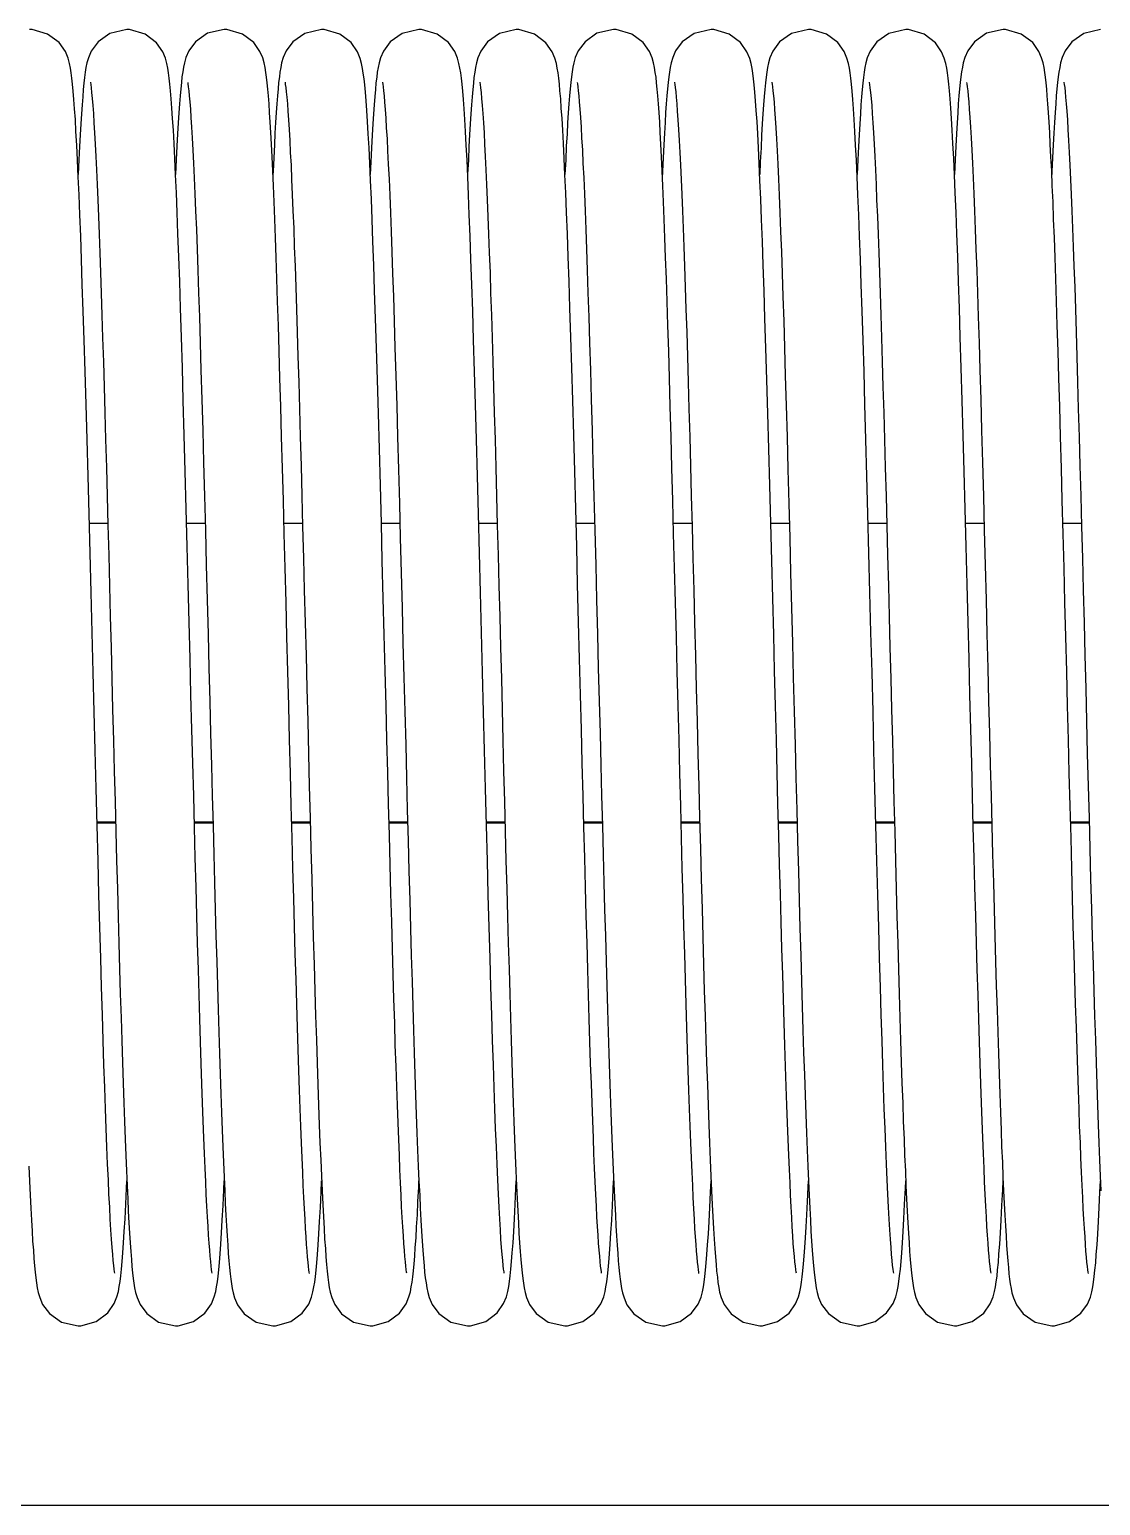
# Model space of a CAD drawing. Header units: millimetres. Extents: x 21899 to 38731, y -5425 to 3612.
# Drawn here: x 31460.3 to 31548.3, y 3114 to 3235.3 of the extents above; entities that cross this region are included whole.
import ezdxf

# ---------------------------------------------------------------- set-up
doc = ezdxf.new("R2010")
doc.units = ezdxf.units.MM

msp = doc.modelspace()

# ---------------------------------------------------------------- linework, layer by layer
at = {"color": 7, "linetype": 'Continuous'}
for p, q in [((31465.25, 3194.69), (31466.78, 3194.69)), ((31473.25, 3194.69), (31474.78, 3194.69)), ((31481.25, 3194.69), (31482.78, 3194.69)), ((31489.25, 3194.69), (31490.78, 3194.69)), ((31497.25, 3194.69), (31498.78, 3194.69)), ((31505.25, 3194.69), (31506.78, 3194.69)), ((31513.25, 3194.69), (31514.78, 3194.69)), ((31521.25, 3194.69), (31522.78, 3194.69)), ((31529.25, 3194.69), (31530.78, 3194.69)), ((31537.25, 3194.69), (31538.78, 3194.69)), ((31545.25, 3194.69), (31546.78, 3194.69)), ((31465.88, 3170.08), (31467.41, 3170.08)), ((31473.88, 3170.08), (31475.41, 3170.08)), ((31481.88, 3170.08), (31483.41, 3170.08)), ((31489.88, 3170.08), (31491.41, 3170.08)), ((31497.88, 3170.08), (31499.41, 3170.08)), ((31505.88, 3170.08), (31507.41, 3170.08)), ((31513.88, 3170.08), (31515.41, 3170.08)), ((31521.88, 3170.08), (31523.41, 3170.08)), ((31529.88, 3170.08), (31531.41, 3170.08)), ((31537.88, 3170.08), (31539.41, 3170.08)), ((31545.88, 3170.08), (31547.41, 3170.08)), ((32505.01, 3114), (31204.74, 3114))]:
    msp.add_line(p, q, dxfattribs=at)
at = {"color": 9, "linetype": 'Continuous'}
for p, q in [((31465.88, 3170.15), (31467.41, 3170.15)), ((31473.88, 3170.15), (31475.41, 3170.15)), ((31481.88, 3170.15), (31483.41, 3170.15)), ((31489.88, 3170.15), (31491.41, 3170.15)), ((31497.88, 3170.15), (31499.41, 3170.15)), ((31505.88, 3170.15), (31507.41, 3170.15)), ((31513.88, 3170.15), (31515.41, 3170.15)), ((31521.88, 3170.15), (31523.41, 3170.15)), ((31529.88, 3170.15), (31531.41, 3170.15)), ((31537.88, 3170.15), (31539.41, 3170.15)), ((31545.88, 3170.15), (31547.41, 3170.15))]:
    msp.add_line(p, q, dxfattribs=at)
at = {"color": 7, "linetype": 'Continuous'}
for points in [[(31463.99, 3229.51), (31463.94, 3230.18), (31463.88, 3230.75), (31463.83, 3231.25), (31463.77, 3231.68), (31463.71, 3232.08), (31463.63, 3232.46), (31463.51, 3232.9), (31463.29, 3233.44), (31462.77, 3234.17), (31461.83, 3234.88), (31460.56, 3235.24), (31460.34, 3235.25)], [(31468.34, 3235.25), (31466.95, 3234.92), (31465.97, 3234.23), (31465.42, 3233.48), (31465.18, 3232.92), (31465.06, 3232.5), (31464.98, 3232.12), (31464.92, 3231.74), (31464.86, 3231.32), (31464.81, 3230.85), (31464.76, 3230.32), (31464.71, 3229.73), (31464.66, 3229.07)], [(31471.99, 3229.55), (31471.93, 3230.21), (31471.88, 3230.77), (31471.83, 3231.26), (31471.77, 3231.69), (31471.71, 3232.08), (31471.63, 3232.47), (31471.51, 3232.9), (31471.29, 3233.43), (31470.78, 3234.16), (31469.84, 3234.87), (31468.56, 3235.24), (31468.34, 3235.25)], [(31476.34, 3235.25), (31474.97, 3234.94), (31473.99, 3234.25), (31473.43, 3233.51), (31473.19, 3232.94), (31473.07, 3232.52), (31472.99, 3232.15), (31472.93, 3231.78), (31472.87, 3231.36), (31472.82, 3230.9), (31472.77, 3230.39), (31472.71, 3229.81), (31472.66, 3229.15)], [(31480.02, 3229.15), (31479.97, 3229.79), (31479.92, 3230.36), (31479.87, 3230.87), (31479.82, 3231.33), (31479.76, 3231.73), (31479.7, 3232.12), (31479.62, 3232.5), (31479.5, 3232.92), (31479.28, 3233.45), (31478.77, 3234.18), (31477.83, 3234.88), (31476.55, 3235.24), (31476.34, 3235.25)], [(31484.34, 3235.25), (31482.96, 3234.93), (31481.98, 3234.24), (31481.43, 3233.5), (31481.19, 3232.94), (31481.06, 3232.52), (31480.99, 3232.14), (31480.92, 3231.76), (31480.87, 3231.35), (31480.81, 3230.89), (31480.76, 3230.37), (31480.71, 3229.79), (31480.66, 3229.14)], [(31491.35, 3133.08), (31491.33, 3133.18), (31491.3, 3133.38), (31491.27, 3133.66), (31491.23, 3134.02), (31491.19, 3134.45), (31491.15, 3134.95), (31491.1, 3135.52), (31491.06, 3136.16), (31491.02, 3136.88), (31490.97, 3137.67), (31490.92, 3138.53), (31490.88, 3139.48), (31490.83, 3140.5), (31490.78, 3141.61), (31490.73, 3142.79), (31490.68, 3144.07), (31490.62, 3145.43), (31490.57, 3146.88), (31490.52, 3148.42), (31490.46, 3150.07), (31490.4, 3151.81), (31490.35, 3153.64), (31490.29, 3155.58), (31490.23, 3157.61), (31490.17, 3159.74), (31490.1, 3161.95), (31490.04, 3164.24), (31489.98, 3166.62), (31489.91, 3169.07), (31489.84, 3171.6), (31489.78, 3174.22), (31489.71, 3176.91), (31489.64, 3179.7), (31489.56, 3182.56), (31489.49, 3185.51), (31489.41, 3188.53), (31489.33, 3191.61), (31489.25, 3194.71), (31489.17, 3197.78), (31489.09, 3200.79), (31489.01, 3203.7), (31488.93, 3206.47), (31488.85, 3209.08), (31488.77, 3211.52), (31488.7, 3213.78), (31488.63, 3215.88), (31488.56, 3217.83), (31488.49, 3219.64), (31488.43, 3221.31), (31488.36, 3222.85), (31488.3, 3224.25), (31488.24, 3225.52), (31488.18, 3226.67), (31488.12, 3227.69), (31488.06, 3228.6), (31488, 3229.4), (31487.94, 3230.1), (31487.89, 3230.7), (31487.83, 3231.21), (31487.77, 3231.66), (31487.71, 3232.06), (31487.63, 3232.45), (31487.52, 3232.88), (31487.29, 3233.43), (31486.77, 3234.17), (31485.83, 3234.88), (31484.56, 3235.24), (31484.34, 3235.25)], [(31492.34, 3235.25), (31490.95, 3234.93), (31489.97, 3234.23), (31489.42, 3233.48), (31489.18, 3232.92), (31489.06, 3232.5), (31488.98, 3232.13), (31488.92, 3231.75), (31488.87, 3231.33), (31488.81, 3230.86), (31488.76, 3230.33), (31488.71, 3229.74), (31488.66, 3229.07)], [(31495.99, 3229.51), (31495.94, 3230.18), (31495.88, 3230.75), (31495.83, 3231.25), (31495.77, 3231.68), (31495.71, 3232.08), (31495.63, 3232.46), (31495.51, 3232.9), (31495.29, 3233.44), (31494.77, 3234.17), (31493.83, 3234.88), (31492.56, 3235.24), (31492.34, 3235.25)], [(31500.34, 3235.25), (31498.95, 3234.92), (31497.97, 3234.23), (31497.42, 3233.48), (31497.18, 3232.92), (31497.06, 3232.5), (31496.98, 3232.12), (31496.92, 3231.74), (31496.86, 3231.32), (31496.81, 3230.85), (31496.76, 3230.32), (31496.71, 3229.73), (31496.66, 3229.07)], [(31503.99, 3229.55), (31503.93, 3230.21), (31503.88, 3230.77), (31503.83, 3231.26), (31503.77, 3231.69), (31503.71, 3232.08), (31503.63, 3232.47), (31503.51, 3232.9), (31503.29, 3233.43), (31502.78, 3234.16), (31501.84, 3234.87), (31500.56, 3235.24), (31500.34, 3235.25)], [(31508.34, 3235.25), (31506.97, 3234.94), (31505.99, 3234.25), (31505.43, 3233.51), (31505.19, 3232.94), (31505.07, 3232.52), (31504.99, 3232.15), (31504.93, 3231.78), (31504.87, 3231.36), (31504.82, 3230.9), (31504.77, 3230.39), (31504.71, 3229.81), (31504.66, 3229.15)], [(31512.02, 3229.15), (31511.97, 3229.79), (31511.92, 3230.36), (31511.87, 3230.87), (31511.82, 3231.33), (31511.76, 3231.73), (31511.7, 3232.12), (31511.62, 3232.5), (31511.5, 3232.92), (31511.28, 3233.45), (31510.77, 3234.18), (31509.83, 3234.88), (31508.55, 3235.24), (31508.34, 3235.25)], [(31516.34, 3235.25), (31514.96, 3234.93), (31513.98, 3234.24), (31513.43, 3233.5), (31513.19, 3232.94), (31513.06, 3232.52), (31512.99, 3232.14), (31512.92, 3231.76), (31512.87, 3231.35), (31512.81, 3230.89), (31512.76, 3230.37), (31512.71, 3229.79), (31512.66, 3229.14)], [(31523.35, 3133.08), (31523.33, 3133.18), (31523.3, 3133.38), (31523.27, 3133.66), (31523.23, 3134.02), (31523.19, 3134.45), (31523.15, 3134.95), (31523.1, 3135.52), (31523.06, 3136.16), (31523.02, 3136.88), (31522.97, 3137.67), (31522.92, 3138.53), (31522.88, 3139.48), (31522.83, 3140.5), (31522.78, 3141.61), (31522.73, 3142.79), (31522.68, 3144.07), (31522.62, 3145.43), (31522.57, 3146.88), (31522.52, 3148.42), (31522.46, 3150.07), (31522.4, 3151.81), (31522.35, 3153.64), (31522.29, 3155.58), (31522.23, 3157.61), (31522.17, 3159.74), (31522.1, 3161.95), (31522.04, 3164.24), (31521.98, 3166.62), (31521.91, 3169.07), (31521.84, 3171.6), (31521.78, 3174.22), (31521.71, 3176.91), (31521.64, 3179.7), (31521.56, 3182.56), (31521.49, 3185.51), (31521.41, 3188.53), (31521.33, 3191.61), (31521.25, 3194.71), (31521.17, 3197.78), (31521.09, 3200.79), (31521.01, 3203.7), (31520.93, 3206.47), (31520.85, 3209.08), (31520.77, 3211.52), (31520.7, 3213.78), (31520.63, 3215.88), (31520.56, 3217.83), (31520.49, 3219.64), (31520.43, 3221.31), (31520.36, 3222.85), (31520.3, 3224.25), (31520.24, 3225.52), (31520.18, 3226.67), (31520.12, 3227.69), (31520.06, 3228.6), (31520, 3229.4), (31519.94, 3230.1), (31519.89, 3230.7), (31519.83, 3231.21), (31519.77, 3231.66), (31519.71, 3232.06), (31519.63, 3232.45), (31519.52, 3232.88), (31519.29, 3233.43), (31518.77, 3234.17), (31517.83, 3234.88), (31516.56, 3235.24), (31516.34, 3235.25)], [(31524.34, 3235.25), (31522.95, 3234.93), (31521.97, 3234.23), (31521.42, 3233.48), (31521.18, 3232.92), (31521.06, 3232.5), (31520.98, 3232.13), (31520.92, 3231.75), (31520.87, 3231.33), (31520.81, 3230.86), (31520.76, 3230.33), (31520.71, 3229.74), (31520.66, 3229.07)], [(31527.99, 3229.51), (31527.94, 3230.18), (31527.88, 3230.75), (31527.83, 3231.25), (31527.77, 3231.68), (31527.71, 3232.08), (31527.63, 3232.46), (31527.51, 3232.9), (31527.29, 3233.44), (31526.77, 3234.17), (31525.83, 3234.88), (31524.56, 3235.24), (31524.34, 3235.25)], [(31532.34, 3235.25), (31530.95, 3234.92), (31529.97, 3234.23), (31529.42, 3233.48), (31529.18, 3232.92), (31529.06, 3232.5), (31528.98, 3232.12), (31528.92, 3231.74), (31528.86, 3231.32), (31528.81, 3230.85), (31528.76, 3230.32), (31528.71, 3229.73), (31528.66, 3229.07)], [(31535.99, 3229.55), (31535.93, 3230.21), (31535.88, 3230.77), (31535.83, 3231.26), (31535.77, 3231.69), (31535.71, 3232.08), (31535.63, 3232.47), (31535.51, 3232.9), (31535.29, 3233.43), (31534.78, 3234.16), (31533.84, 3234.87), (31532.56, 3235.24), (31532.34, 3235.25)], [(31540.34, 3235.25), (31538.97, 3234.94), (31537.99, 3234.25), (31537.43, 3233.51), (31537.19, 3232.94), (31537.07, 3232.52), (31536.99, 3232.15), (31536.93, 3231.78), (31536.87, 3231.36), (31536.82, 3230.9), (31536.77, 3230.39), (31536.71, 3229.81), (31536.66, 3229.15)], [(31544.02, 3229.15), (31543.97, 3229.79), (31543.92, 3230.36), (31543.87, 3230.87), (31543.82, 3231.33), (31543.76, 3231.73), (31543.7, 3232.12), (31543.62, 3232.5), (31543.5, 3232.92), (31543.28, 3233.45), (31542.77, 3234.18), (31541.83, 3234.88), (31540.55, 3235.24), (31540.34, 3235.25)], [(31548.34, 3235.25), (31546.96, 3234.93), (31545.98, 3234.24), (31545.43, 3233.5), (31545.19, 3232.94), (31545.06, 3232.52), (31544.99, 3232.14), (31544.92, 3231.76), (31544.87, 3231.35), (31544.81, 3230.89), (31544.76, 3230.37), (31544.71, 3229.79), (31544.66, 3229.14)], [(31465.34, 3230.92), (31465.34, 3230.9), (31465.37, 3230.73), (31465.4, 3230.45), (31465.44, 3230.07), (31465.49, 3229.58), (31465.54, 3229.01), (31465.59, 3228.34), (31465.64, 3227.59), (31465.69, 3226.75), (31465.74, 3225.82), (31465.79, 3224.81), (31465.85, 3223.71), (31465.9, 3222.52), (31465.95, 3221.25), (31466.01, 3219.89), (31466.06, 3218.45), (31466.12, 3216.91), (31466.18, 3215.29), (31466.23, 3213.58), (31466.29, 3211.79), (31466.35, 3209.91), (31466.41, 3207.94), (31466.47, 3205.89), (31466.53, 3203.76), (31466.59, 3201.56), (31466.66, 3199.27), (31466.72, 3196.92), (31466.78, 3194.52), (31466.85, 3192.06), (31466.91, 3189.56), (31466.98, 3187.04), (31467.04, 3184.49), (31467.11, 3181.94), (31467.17, 3179.38), (31467.24, 3176.84), (31467.3, 3174.32), (31467.37, 3171.83), (31467.43, 3169.38), (31467.49, 3166.99), (31467.56, 3164.65), (31467.62, 3162.38), (31467.68, 3160.19), (31467.74, 3158.07), (31467.8, 3156.03), (31467.86, 3154.07), (31467.92, 3152.19), (31467.97, 3150.4), (31468.03, 3148.69), (31468.09, 3147.08), (31468.14, 3145.55), (31468.2, 3144.1), (31468.25, 3142.75), (31468.31, 3141.48), (31468.36, 3140.29), (31468.41, 3139.19), (31468.46, 3138.17), (31468.51, 3137.23), (31468.56, 3136.36), (31468.61, 3135.58), (31468.66, 3134.86)], [(31473.34, 3230.91), (31473.34, 3230.91), (31473.36, 3230.78), (31473.39, 3230.54), (31473.43, 3230.22), (31473.47, 3229.81), (31473.51, 3229.3), (31473.56, 3228.71), (31473.61, 3228.02), (31473.66, 3227.23), (31473.71, 3226.34), (31473.77, 3225.35), (31473.82, 3224.26), (31473.88, 3223.06), (31473.93, 3221.76), (31473.99, 3220.35), (31474.05, 3218.83), (31474.11, 3217.21), (31474.17, 3215.47), (31474.23, 3213.62), (31474.3, 3211.64), (31474.36, 3209.52), (31474.43, 3207.27), (31474.5, 3204.86), (31474.57, 3202.32), (31474.64, 3199.67), (31474.72, 3196.92), (31474.79, 3194.11), (31474.87, 3191.26), (31474.94, 3188.4), (31475.01, 3185.57), (31475.08, 3182.79), (31475.15, 3180.07), (31475.22, 3177.41), (31475.29, 3174.83), (31475.35, 3172.31), (31475.42, 3169.87), (31475.48, 3167.49), (31475.54, 3165.19), (31475.6, 3162.95), (31475.66, 3160.79), (31475.72, 3158.7), (31475.78, 3156.69), (31475.84, 3154.75), (31475.9, 3152.89), (31475.95, 3151.12), (31476.01, 3149.42), (31476.06, 3147.81), (31476.12, 3146.28), (31476.17, 3144.83), (31476.22, 3143.47), (31476.28, 3142.19), (31476.33, 3140.98), (31476.38, 3139.86), (31476.43, 3138.82), (31476.48, 3137.85), (31476.53, 3136.96), (31476.58, 3136.14), (31476.63, 3135.39), (31476.67, 3134.71), (31476.72, 3134.09), (31476.77, 3133.54), (31476.82, 3133.04), (31476.87, 3132.6), (31476.93, 3132.2), (31476.99, 3131.83), (31477.07, 3131.46), (31477.19, 3131.05), (31477.43, 3130.49), (31477.99, 3129.75), (31478.97, 3129.06), (31480.34, 3128.75)], [(31481.34, 3230.92), (31481.34, 3230.9), (31481.36, 3230.74), (31481.4, 3230.48), (31481.44, 3230.13), (31481.48, 3229.69), (31481.53, 3229.15), (31481.57, 3228.53), (31481.62, 3227.82), (31481.67, 3227.03), (31481.72, 3226.14), (31481.77, 3225.16), (31481.83, 3224.1), (31481.88, 3222.94), (31481.93, 3221.69), (31481.99, 3220.35), (31482.05, 3218.93), (31482.1, 3217.41), (31482.16, 3215.8), (31482.22, 3214.09), (31482.28, 3212.29), (31482.34, 3210.39), (31482.4, 3208.39), (31482.46, 3206.29), (31482.52, 3204.09), (31482.59, 3201.8), (31482.65, 3199.41), (31482.72, 3196.95), (31482.78, 3194.42), (31482.85, 3191.83), (31482.92, 3189.19), (31482.99, 3186.52), (31483.06, 3183.82), (31483.13, 3181.12), (31483.2, 3178.42), (31483.26, 3175.74), (31483.33, 3173.09), (31483.4, 3170.48), (31483.47, 3167.93), (31483.53, 3165.44), (31483.6, 3163.02), (31483.66, 3160.69), (31483.73, 3158.45), (31483.79, 3156.29), (31483.85, 3154.22), (31483.92, 3152.24), (31483.98, 3150.36), (31484.04, 3148.57), (31484.1, 3146.88), (31484.15, 3145.28), (31484.21, 3143.78), (31484.27, 3142.38), (31484.32, 3141.07), (31484.38, 3139.85), (31484.43, 3138.73), (31484.49, 3137.7), (31484.54, 3136.75), (31484.59, 3135.89), (31484.65, 3135.11), (31484.7, 3134.42)], [(31489.34, 3230.92), (31489.34, 3230.91), (31489.36, 3230.77), (31489.39, 3230.54), (31489.43, 3230.21), (31489.47, 3229.79), (31489.52, 3229.28), (31489.56, 3228.68), (31489.61, 3227.98), (31489.66, 3227.18), (31489.72, 3226.28), (31489.77, 3225.28), (31489.82, 3224.18), (31489.88, 3222.96), (31489.94, 3221.63), (31490, 3220.2), (31490.06, 3218.66), (31490.12, 3217), (31490.18, 3215.22), (31490.24, 3213.32), (31490.31, 3211.29), (31490.37, 3209.12), (31490.44, 3206.81), (31490.51, 3204.36), (31490.59, 3201.78), (31490.66, 3199.1), (31490.73, 3196.32), (31490.81, 3193.49), (31490.88, 3190.62), (31490.96, 3187.74), (31491.03, 3184.87), (31491.1, 3182.03), (31491.18, 3179.23), (31491.25, 3176.48), (31491.31, 3173.78), (31491.38, 3171.15), (31491.45, 3168.59), (31491.52, 3166.11), (31491.58, 3163.72), (31491.64, 3161.4), (31491.71, 3159.18), (31491.77, 3157.04), (31491.83, 3155), (31491.89, 3153.04), (31491.95, 3151.18), (31492.01, 3149.4), (31492.07, 3147.72), (31492.12, 3146.12), (31492.18, 3144.62), (31492.23, 3143.2), (31492.29, 3141.88), (31492.34, 3140.64), (31492.4, 3139.48), (31492.45, 3138.42), (31492.5, 3137.43), (31492.55, 3136.53), (31492.6, 3135.71), (31492.66, 3134.97)], [(31497.34, 3230.92), (31497.34, 3230.9), (31497.37, 3230.73), (31497.4, 3230.45), (31497.44, 3230.07), (31497.49, 3229.58), (31497.54, 3229.01), (31497.59, 3228.34), (31497.64, 3227.59), (31497.69, 3226.75), (31497.74, 3225.82), (31497.79, 3224.81), (31497.85, 3223.71), (31497.9, 3222.52), (31497.95, 3221.25), (31498.01, 3219.89), (31498.06, 3218.45), (31498.12, 3216.91), (31498.18, 3215.29), (31498.23, 3213.58), (31498.29, 3211.79), (31498.35, 3209.91), (31498.41, 3207.94), (31498.47, 3205.89), (31498.53, 3203.76), (31498.59, 3201.56), (31498.66, 3199.27), (31498.72, 3196.92), (31498.78, 3194.52), (31498.85, 3192.06), (31498.91, 3189.56), (31498.98, 3187.04), (31499.04, 3184.49), (31499.11, 3181.94), (31499.17, 3179.38), (31499.24, 3176.84), (31499.3, 3174.32), (31499.37, 3171.83), (31499.43, 3169.38), (31499.49, 3166.99), (31499.56, 3164.65), (31499.62, 3162.38), (31499.68, 3160.19), (31499.74, 3158.07), (31499.8, 3156.03), (31499.86, 3154.07), (31499.92, 3152.19), (31499.97, 3150.4), (31500.03, 3148.69), (31500.09, 3147.08), (31500.14, 3145.55), (31500.2, 3144.1), (31500.25, 3142.75), (31500.31, 3141.48), (31500.36, 3140.29), (31500.41, 3139.19), (31500.46, 3138.17), (31500.51, 3137.23), (31500.56, 3136.36), (31500.61, 3135.58), (31500.66, 3134.86)], [(31505.34, 3230.91), (31505.34, 3230.91), (31505.36, 3230.78), (31505.39, 3230.54), (31505.43, 3230.22), (31505.47, 3229.81), (31505.51, 3229.3), (31505.56, 3228.71), (31505.61, 3228.02), (31505.66, 3227.23), (31505.71, 3226.34), (31505.77, 3225.35), (31505.82, 3224.26), (31505.88, 3223.06), (31505.93, 3221.76), (31505.99, 3220.35), (31506.05, 3218.83), (31506.11, 3217.21), (31506.17, 3215.47), (31506.23, 3213.62), (31506.3, 3211.64), (31506.36, 3209.52), (31506.43, 3207.27), (31506.5, 3204.86), (31506.57, 3202.32), (31506.64, 3199.67), (31506.72, 3196.92), (31506.79, 3194.11), (31506.87, 3191.26), (31506.94, 3188.4), (31507.01, 3185.57), (31507.08, 3182.79), (31507.15, 3180.07), (31507.22, 3177.41), (31507.29, 3174.83), (31507.35, 3172.31), (31507.42, 3169.87), (31507.48, 3167.49), (31507.54, 3165.19), (31507.6, 3162.95), (31507.66, 3160.79), (31507.72, 3158.7), (31507.78, 3156.69), (31507.84, 3154.75), (31507.9, 3152.89), (31507.95, 3151.12), (31508.01, 3149.42), (31508.06, 3147.81), (31508.12, 3146.28), (31508.17, 3144.83), (31508.22, 3143.47), (31508.28, 3142.19), (31508.33, 3140.98), (31508.38, 3139.86), (31508.43, 3138.82), (31508.48, 3137.85), (31508.53, 3136.96), (31508.58, 3136.14), (31508.63, 3135.39), (31508.67, 3134.71), (31508.72, 3134.09), (31508.77, 3133.54), (31508.82, 3133.04), (31508.87, 3132.6), (31508.93, 3132.2), (31508.99, 3131.83), (31509.07, 3131.46), (31509.19, 3131.05), (31509.43, 3130.49), (31509.99, 3129.75), (31510.97, 3129.06), (31512.34, 3128.75)], [(31513.34, 3230.92), (31513.34, 3230.9), (31513.36, 3230.74), (31513.4, 3230.48), (31513.44, 3230.13), (31513.48, 3229.69), (31513.53, 3229.15), (31513.57, 3228.53), (31513.62, 3227.82), (31513.67, 3227.03), (31513.72, 3226.14), (31513.77, 3225.16), (31513.83, 3224.1), (31513.88, 3222.94), (31513.93, 3221.69), (31513.99, 3220.35), (31514.05, 3218.93), (31514.1, 3217.41), (31514.16, 3215.8), (31514.22, 3214.09), (31514.28, 3212.29), (31514.34, 3210.39), (31514.4, 3208.39), (31514.46, 3206.29), (31514.52, 3204.09), (31514.59, 3201.8), (31514.65, 3199.41), (31514.72, 3196.95), (31514.78, 3194.42), (31514.85, 3191.83), (31514.92, 3189.19), (31514.99, 3186.52), (31515.06, 3183.82), (31515.13, 3181.12), (31515.2, 3178.42), (31515.26, 3175.74), (31515.33, 3173.09), (31515.4, 3170.48), (31515.47, 3167.93), (31515.53, 3165.44), (31515.6, 3163.02), (31515.66, 3160.69), (31515.73, 3158.45), (31515.79, 3156.29), (31515.85, 3154.22), (31515.92, 3152.24), (31515.98, 3150.36), (31516.04, 3148.57), (31516.1, 3146.88), (31516.15, 3145.28), (31516.21, 3143.78), (31516.27, 3142.38), (31516.32, 3141.07), (31516.38, 3139.85), (31516.43, 3138.73), (31516.49, 3137.7), (31516.54, 3136.75), (31516.59, 3135.89), (31516.65, 3135.11), (31516.7, 3134.42)], [(31521.34, 3230.92), (31521.34, 3230.91), (31521.36, 3230.77), (31521.39, 3230.54), (31521.43, 3230.21), (31521.47, 3229.79), (31521.52, 3229.28), (31521.56, 3228.68), (31521.61, 3227.98), (31521.66, 3227.18), (31521.72, 3226.28), (31521.77, 3225.28), (31521.82, 3224.18), (31521.88, 3222.96), (31521.94, 3221.63), (31522, 3220.2), (31522.06, 3218.66), (31522.12, 3217), (31522.18, 3215.22), (31522.24, 3213.32), (31522.31, 3211.29), (31522.37, 3209.12), (31522.44, 3206.81), (31522.51, 3204.36), (31522.59, 3201.78), (31522.66, 3199.1), (31522.73, 3196.32), (31522.81, 3193.49), (31522.88, 3190.62), (31522.96, 3187.74), (31523.03, 3184.87), (31523.1, 3182.03), (31523.18, 3179.23), (31523.25, 3176.48), (31523.31, 3173.78), (31523.38, 3171.15), (31523.45, 3168.59), (31523.52, 3166.11), (31523.58, 3163.72), (31523.64, 3161.4), (31523.71, 3159.18), (31523.77, 3157.04), (31523.83, 3155), (31523.89, 3153.04), (31523.95, 3151.18), (31524.01, 3149.4), (31524.07, 3147.72), (31524.12, 3146.12), (31524.18, 3144.62), (31524.23, 3143.2), (31524.29, 3141.88), (31524.34, 3140.64), (31524.4, 3139.48), (31524.45, 3138.42), (31524.5, 3137.43), (31524.55, 3136.53), (31524.6, 3135.71), (31524.66, 3134.97)], [(31529.34, 3230.92), (31529.34, 3230.9), (31529.37, 3230.73), (31529.4, 3230.45), (31529.44, 3230.07), (31529.49, 3229.58), (31529.54, 3229.01), (31529.59, 3228.34), (31529.64, 3227.59), (31529.69, 3226.75), (31529.74, 3225.82), (31529.79, 3224.81), (31529.85, 3223.71), (31529.9, 3222.52), (31529.95, 3221.25), (31530.01, 3219.89), (31530.06, 3218.45), (31530.12, 3216.91), (31530.18, 3215.29), (31530.23, 3213.58), (31530.29, 3211.79), (31530.35, 3209.91), (31530.41, 3207.94), (31530.47, 3205.89), (31530.53, 3203.76), (31530.59, 3201.56), (31530.66, 3199.27), (31530.72, 3196.92), (31530.78, 3194.52), (31530.85, 3192.06), (31530.91, 3189.56), (31530.98, 3187.04), (31531.04, 3184.49), (31531.11, 3181.94), (31531.17, 3179.38), (31531.24, 3176.84), (31531.3, 3174.32), (31531.37, 3171.83), (31531.43, 3169.38), (31531.49, 3166.99), (31531.56, 3164.65), (31531.62, 3162.38), (31531.68, 3160.19), (31531.74, 3158.07), (31531.8, 3156.03), (31531.86, 3154.07), (31531.92, 3152.19), (31531.97, 3150.4), (31532.03, 3148.69), (31532.09, 3147.08), (31532.14, 3145.55), (31532.2, 3144.1), (31532.25, 3142.75), (31532.31, 3141.48), (31532.36, 3140.29), (31532.41, 3139.19), (31532.46, 3138.17), (31532.51, 3137.23), (31532.56, 3136.36), (31532.61, 3135.58), (31532.66, 3134.86)], [(31537.34, 3230.91), (31537.34, 3230.91), (31537.36, 3230.78), (31537.39, 3230.54), (31537.43, 3230.22), (31537.47, 3229.81), (31537.51, 3229.3), (31537.56, 3228.71), (31537.61, 3228.02), (31537.66, 3227.23), (31537.71, 3226.34), (31537.77, 3225.35), (31537.82, 3224.26), (31537.88, 3223.06), (31537.93, 3221.76), (31537.99, 3220.35), (31538.05, 3218.83), (31538.11, 3217.21), (31538.17, 3215.47), (31538.23, 3213.62), (31538.3, 3211.64), (31538.36, 3209.52), (31538.43, 3207.27), (31538.5, 3204.86), (31538.57, 3202.32), (31538.64, 3199.67), (31538.72, 3196.92), (31538.79, 3194.11), (31538.87, 3191.26), (31538.94, 3188.4), (31539.01, 3185.57), (31539.08, 3182.79), (31539.15, 3180.07), (31539.22, 3177.41), (31539.29, 3174.83), (31539.35, 3172.31), (31539.42, 3169.87), (31539.48, 3167.49), (31539.54, 3165.19), (31539.6, 3162.95), (31539.66, 3160.79), (31539.72, 3158.7), (31539.78, 3156.69), (31539.84, 3154.75), (31539.9, 3152.89), (31539.95, 3151.12), (31540.01, 3149.42), (31540.06, 3147.81), (31540.12, 3146.28), (31540.17, 3144.83), (31540.22, 3143.47), (31540.28, 3142.19), (31540.33, 3140.98), (31540.38, 3139.86), (31540.43, 3138.82), (31540.48, 3137.85), (31540.53, 3136.96), (31540.58, 3136.14), (31540.63, 3135.39), (31540.67, 3134.71), (31540.72, 3134.09), (31540.77, 3133.54), (31540.82, 3133.04), (31540.87, 3132.6), (31540.93, 3132.2), (31540.99, 3131.83), (31541.07, 3131.46), (31541.19, 3131.05), (31541.43, 3130.49), (31541.99, 3129.75), (31542.97, 3129.06), (31544.34, 3128.75)], [(31545.34, 3230.92), (31545.34, 3230.9), (31545.36, 3230.74), (31545.4, 3230.48), (31545.44, 3230.13), (31545.48, 3229.69), (31545.53, 3229.15), (31545.57, 3228.53), (31545.62, 3227.82), (31545.67, 3227.03), (31545.72, 3226.14), (31545.77, 3225.16), (31545.83, 3224.1), (31545.88, 3222.94), (31545.93, 3221.69), (31545.99, 3220.35), (31546.05, 3218.93), (31546.1, 3217.41), (31546.16, 3215.8), (31546.22, 3214.09), (31546.28, 3212.29), (31546.34, 3210.39), (31546.4, 3208.39), (31546.46, 3206.29), (31546.52, 3204.09), (31546.59, 3201.8), (31546.65, 3199.41), (31546.72, 3196.95), (31546.78, 3194.42), (31546.85, 3191.83), (31546.92, 3189.19), (31546.99, 3186.52), (31547.06, 3183.82), (31547.13, 3181.12), (31547.2, 3178.42), (31547.26, 3175.74), (31547.33, 3173.09), (31547.4, 3170.48), (31547.47, 3167.93), (31547.53, 3165.44), (31547.6, 3163.02), (31547.66, 3160.69), (31547.73, 3158.45), (31547.79, 3156.29), (31547.85, 3154.22), (31547.92, 3152.24), (31547.98, 3150.36), (31548.04, 3148.57), (31548.1, 3146.88), (31548.15, 3145.28), (31548.21, 3143.78), (31548.27, 3142.38), (31548.32, 3141.07), (31548.38, 3139.85)], [(31467.35, 3133.08), (31467.33, 3133.2), (31467.3, 3133.41), (31467.26, 3133.72), (31467.22, 3134.12), (31467.18, 3134.61), (31467.13, 3135.2), (31467.08, 3135.88), (31467.03, 3136.65), (31466.98, 3137.52), (31466.93, 3138.5), (31466.87, 3139.58), (31466.82, 3140.76), (31466.76, 3142.05), (31466.7, 3143.45), (31466.64, 3144.96), (31466.58, 3146.58), (31466.52, 3148.33), (31466.46, 3150.2), (31466.39, 3152.19), (31466.33, 3154.32), (31466.26, 3156.58), (31466.19, 3158.97), (31466.12, 3161.5), (31466.04, 3164.16), (31465.97, 3166.95), (31465.89, 3169.87), (31465.81, 3172.9), (31465.73, 3176.02), (31465.65, 3179.2), (31465.57, 3182.44), (31465.48, 3185.71), (31465.4, 3188.99), (31465.32, 3192.24), (31465.23, 3195.45), (31465.15, 3198.57), (31465.07, 3201.58), (31464.99, 3204.45), (31464.91, 3207.17), (31464.83, 3209.72), (31464.76, 3212.1), (31464.68, 3214.31), (31464.61, 3216.36), (31464.55, 3218.27), (31464.48, 3220.04), (31464.41, 3221.67), (31464.35, 3223.16), (31464.29, 3224.53), (31464.22, 3225.76), (31464.16, 3226.87), (31464.11, 3227.86), (31464.05, 3228.74), (31463.99, 3229.51)], [(31464.66, 3229.07), (31464.61, 3228.33), (31464.56, 3227.51), (31464.5, 3226.61), (31464.45, 3225.63), (31464.4, 3224.55), (31464.34, 3223.38), (31464.34, 3223.33)], [(31475.35, 3133.08), (31475.33, 3133.19), (31475.3, 3133.39), (31475.27, 3133.67), (31475.23, 3134.03), (31475.19, 3134.47), (31475.15, 3134.97), (31475.1, 3135.55), (31475.06, 3136.2), (31475.01, 3136.92), (31474.97, 3137.72), (31474.92, 3138.6), (31474.87, 3139.55), (31474.82, 3140.59), (31474.77, 3141.71), (31474.72, 3142.91), (31474.67, 3144.21), (31474.62, 3145.59), (31474.56, 3147.07), (31474.51, 3148.65), (31474.45, 3150.32), (31474.39, 3152.1), (31474.34, 3153.98), (31474.28, 3155.95), (31474.22, 3158.03), (31474.15, 3160.19), (31474.09, 3162.45), (31474.03, 3164.79), (31473.96, 3167.21), (31473.89, 3169.71), (31473.83, 3172.3), (31473.76, 3174.98), (31473.69, 3177.75), (31473.61, 3180.6), (31473.54, 3183.54), (31473.46, 3186.56), (31473.38, 3189.65), (31473.3, 3192.77), (31473.22, 3195.88), (31473.14, 3198.94), (31473.06, 3201.92), (31472.98, 3204.77), (31472.9, 3207.46), (31472.82, 3209.99), (31472.75, 3212.35), (31472.68, 3214.54), (31472.61, 3216.58), (31472.54, 3218.47), (31472.47, 3220.22), (31472.41, 3221.84), (31472.34, 3223.31), (31472.28, 3224.66), (31472.22, 3225.88), (31472.16, 3226.97), (31472.1, 3227.94), (31472.04, 3228.8), (31471.99, 3229.55)], [(31472.66, 3229.15), (31472.61, 3228.41), (31472.56, 3227.59), (31472.51, 3226.68), (31472.45, 3225.66), (31472.4, 3224.54), (31472.34, 3223.33)], [(31483.35, 3133.07), (31483.33, 3133.18), (31483.3, 3133.36), (31483.27, 3133.63), (31483.23, 3133.98), (31483.19, 3134.4), (31483.15, 3134.88), (31483.11, 3135.44), (31483.07, 3136.06), (31483.02, 3136.76), (31482.98, 3137.53), (31482.93, 3138.37), (31482.88, 3139.29), (31482.84, 3140.3), (31482.79, 3141.38), (31482.74, 3142.55), (31482.69, 3143.8), (31482.63, 3145.15), (31482.58, 3146.58), (31482.53, 3148.11), (31482.47, 3149.73), (31482.42, 3151.45), (31482.36, 3153.27), (31482.3, 3155.19), (31482.24, 3157.21), (31482.18, 3159.33), (31482.11, 3161.56), (31482.05, 3163.9), (31481.98, 3166.33), (31481.92, 3168.86), (31481.85, 3171.47), (31481.78, 3174.15), (31481.71, 3176.89), (31481.64, 3179.68), (31481.57, 3182.5), (31481.49, 3185.35), (31481.42, 3188.19), (31481.35, 3191.02), (31481.27, 3193.82), (31481.2, 3196.55), (31481.13, 3199.22), (31481.06, 3201.8), (31480.99, 3204.27), (31480.92, 3206.62), (31480.86, 3208.84), (31480.79, 3210.94), (31480.73, 3212.92), (31480.67, 3214.77), (31480.61, 3216.51), (31480.55, 3218.15), (31480.49, 3219.68), (31480.44, 3221.1), (31480.38, 3222.42), (31480.33, 3223.65), (31480.27, 3224.79), (31480.22, 3225.83), (31480.17, 3226.78), (31480.12, 3227.65), (31480.07, 3228.44), (31480.02, 3229.15)], [(31480.66, 3229.14), (31480.61, 3228.42), (31480.56, 3227.62), (31480.51, 3226.74), (31480.46, 3225.77), (31480.41, 3224.72), (31480.35, 3223.58), (31480.34, 3223.33)], [(31488.66, 3229.07), (31488.61, 3228.32), (31488.55, 3227.49), (31488.5, 3226.56), (31488.45, 3225.53), (31488.39, 3224.39), (31488.34, 3223.33)], [(31499.35, 3133.08), (31499.33, 3133.2), (31499.3, 3133.41), (31499.26, 3133.72), (31499.22, 3134.12), (31499.18, 3134.61), (31499.13, 3135.2), (31499.08, 3135.88), (31499.03, 3136.65), (31498.98, 3137.52), (31498.93, 3138.5), (31498.87, 3139.58), (31498.82, 3140.76), (31498.76, 3142.05), (31498.7, 3143.45), (31498.64, 3144.96), (31498.58, 3146.58), (31498.52, 3148.33), (31498.46, 3150.2), (31498.39, 3152.19), (31498.33, 3154.32), (31498.26, 3156.58), (31498.19, 3158.97), (31498.12, 3161.5), (31498.04, 3164.16), (31497.97, 3166.95), (31497.89, 3169.87), (31497.81, 3172.9), (31497.73, 3176.02), (31497.65, 3179.2), (31497.57, 3182.44), (31497.48, 3185.71), (31497.4, 3188.99), (31497.32, 3192.24), (31497.23, 3195.45), (31497.15, 3198.57), (31497.07, 3201.58), (31496.99, 3204.45), (31496.91, 3207.17), (31496.83, 3209.72), (31496.76, 3212.1), (31496.68, 3214.31), (31496.61, 3216.36), (31496.55, 3218.27), (31496.48, 3220.04), (31496.41, 3221.67), (31496.35, 3223.16), (31496.29, 3224.53), (31496.22, 3225.76), (31496.16, 3226.87), (31496.11, 3227.86), (31496.05, 3228.74), (31495.99, 3229.51)], [(31496.66, 3229.07), (31496.61, 3228.33), (31496.56, 3227.51), (31496.5, 3226.61), (31496.45, 3225.63), (31496.4, 3224.55), (31496.34, 3223.38), (31496.34, 3223.33)], [(31507.35, 3133.08), (31507.33, 3133.19), (31507.3, 3133.39), (31507.27, 3133.67), (31507.23, 3134.03), (31507.19, 3134.47), (31507.15, 3134.97), (31507.1, 3135.55), (31507.06, 3136.2), (31507.01, 3136.92), (31506.97, 3137.72), (31506.92, 3138.6), (31506.87, 3139.55), (31506.82, 3140.59), (31506.77, 3141.71), (31506.72, 3142.91), (31506.67, 3144.21), (31506.62, 3145.59), (31506.56, 3147.07), (31506.51, 3148.65), (31506.45, 3150.32), (31506.39, 3152.1), (31506.34, 3153.98), (31506.28, 3155.95), (31506.22, 3158.03), (31506.15, 3160.19), (31506.09, 3162.45), (31506.03, 3164.79), (31505.96, 3167.21), (31505.89, 3169.71), (31505.83, 3172.3), (31505.76, 3174.98), (31505.69, 3177.75), (31505.61, 3180.6), (31505.54, 3183.54), (31505.46, 3186.56), (31505.38, 3189.65), (31505.3, 3192.77), (31505.22, 3195.88), (31505.14, 3198.94), (31505.06, 3201.92), (31504.98, 3204.77), (31504.9, 3207.46), (31504.82, 3209.99), (31504.75, 3212.35), (31504.68, 3214.54), (31504.61, 3216.58), (31504.54, 3218.47), (31504.47, 3220.22), (31504.41, 3221.84), (31504.34, 3223.31), (31504.28, 3224.66), (31504.22, 3225.88), (31504.16, 3226.97), (31504.1, 3227.94), (31504.04, 3228.8), (31503.99, 3229.55)], [(31504.66, 3229.15), (31504.61, 3228.41), (31504.56, 3227.59), (31504.51, 3226.68), (31504.45, 3225.66), (31504.4, 3224.54), (31504.34, 3223.33)], [(31515.35, 3133.07), (31515.33, 3133.18), (31515.3, 3133.36), (31515.27, 3133.63), (31515.23, 3133.98), (31515.19, 3134.4), (31515.15, 3134.88), (31515.11, 3135.44), (31515.07, 3136.06), (31515.02, 3136.76), (31514.98, 3137.53), (31514.93, 3138.37), (31514.88, 3139.29), (31514.84, 3140.3), (31514.79, 3141.38), (31514.74, 3142.55), (31514.69, 3143.8), (31514.63, 3145.15), (31514.58, 3146.58), (31514.53, 3148.11), (31514.47, 3149.73), (31514.42, 3151.45), (31514.36, 3153.27), (31514.3, 3155.19), (31514.24, 3157.21), (31514.18, 3159.33), (31514.11, 3161.56), (31514.05, 3163.9), (31513.98, 3166.33), (31513.92, 3168.86), (31513.85, 3171.47), (31513.78, 3174.15), (31513.71, 3176.89), (31513.64, 3179.68), (31513.57, 3182.5), (31513.49, 3185.35), (31513.42, 3188.19), (31513.35, 3191.02), (31513.27, 3193.82), (31513.2, 3196.55), (31513.13, 3199.22), (31513.06, 3201.8), (31512.99, 3204.27), (31512.92, 3206.62), (31512.86, 3208.84), (31512.79, 3210.94), (31512.73, 3212.92), (31512.67, 3214.77), (31512.61, 3216.51), (31512.55, 3218.15), (31512.49, 3219.68), (31512.44, 3221.1), (31512.38, 3222.42), (31512.33, 3223.65), (31512.27, 3224.79), (31512.22, 3225.83), (31512.17, 3226.78), (31512.12, 3227.65), (31512.07, 3228.44), (31512.02, 3229.15)], [(31512.66, 3229.14), (31512.61, 3228.42), (31512.56, 3227.62), (31512.51, 3226.74), (31512.46, 3225.77), (31512.41, 3224.72), (31512.35, 3223.58), (31512.34, 3223.33)], [(31520.66, 3229.07), (31520.61, 3228.32), (31520.55, 3227.49), (31520.5, 3226.56), (31520.45, 3225.53), (31520.39, 3224.39), (31520.34, 3223.33)], [(31531.35, 3133.08), (31531.33, 3133.2), (31531.3, 3133.41), (31531.26, 3133.72), (31531.22, 3134.12), (31531.18, 3134.61), (31531.13, 3135.2), (31531.08, 3135.88), (31531.03, 3136.65), (31530.98, 3137.52), (31530.93, 3138.5), (31530.87, 3139.58), (31530.82, 3140.76), (31530.76, 3142.05), (31530.7, 3143.45), (31530.64, 3144.96), (31530.58, 3146.58), (31530.52, 3148.33), (31530.46, 3150.2), (31530.39, 3152.19), (31530.33, 3154.32), (31530.26, 3156.58), (31530.19, 3158.97), (31530.12, 3161.5), (31530.04, 3164.16), (31529.97, 3166.95), (31529.89, 3169.87), (31529.81, 3172.9), (31529.73, 3176.02), (31529.65, 3179.2), (31529.57, 3182.44), (31529.48, 3185.71), (31529.4, 3188.99), (31529.32, 3192.24), (31529.23, 3195.45), (31529.15, 3198.57), (31529.07, 3201.58), (31528.99, 3204.45), (31528.91, 3207.17), (31528.83, 3209.72), (31528.76, 3212.1), (31528.68, 3214.31), (31528.61, 3216.36), (31528.55, 3218.27), (31528.48, 3220.04), (31528.41, 3221.67), (31528.35, 3223.16), (31528.29, 3224.53), (31528.22, 3225.76), (31528.16, 3226.87), (31528.11, 3227.86), (31528.05, 3228.74), (31527.99, 3229.51)], [(31528.66, 3229.07), (31528.61, 3228.33), (31528.56, 3227.51), (31528.5, 3226.61), (31528.45, 3225.63), (31528.4, 3224.55), (31528.34, 3223.38), (31528.34, 3223.33)], [(31539.35, 3133.08), (31539.33, 3133.19), (31539.3, 3133.39), (31539.27, 3133.67), (31539.23, 3134.03), (31539.19, 3134.47), (31539.15, 3134.97), (31539.1, 3135.55), (31539.06, 3136.2), (31539.01, 3136.92), (31538.97, 3137.72), (31538.92, 3138.6), (31538.87, 3139.55), (31538.82, 3140.59), (31538.77, 3141.71), (31538.72, 3142.91), (31538.67, 3144.21), (31538.62, 3145.59), (31538.56, 3147.07), (31538.51, 3148.65), (31538.45, 3150.32), (31538.39, 3152.1), (31538.34, 3153.98), (31538.28, 3155.95), (31538.22, 3158.03), (31538.15, 3160.19), (31538.09, 3162.45), (31538.03, 3164.79), (31537.96, 3167.21), (31537.89, 3169.71), (31537.83, 3172.3), (31537.76, 3174.98), (31537.69, 3177.75), (31537.61, 3180.6), (31537.54, 3183.54), (31537.46, 3186.56), (31537.38, 3189.65), (31537.3, 3192.77), (31537.22, 3195.88), (31537.14, 3198.94), (31537.06, 3201.92), (31536.98, 3204.77), (31536.9, 3207.46), (31536.82, 3209.99), (31536.75, 3212.35), (31536.68, 3214.54), (31536.61, 3216.58), (31536.54, 3218.47), (31536.47, 3220.22), (31536.41, 3221.84), (31536.34, 3223.31), (31536.28, 3224.66), (31536.22, 3225.88), (31536.16, 3226.97), (31536.1, 3227.94), (31536.04, 3228.8), (31535.99, 3229.55)], [(31536.66, 3229.15), (31536.61, 3228.41), (31536.56, 3227.59), (31536.51, 3226.68), (31536.45, 3225.66), (31536.4, 3224.54), (31536.34, 3223.33)], [(31547.35, 3133.07), (31547.33, 3133.18), (31547.3, 3133.36), (31547.27, 3133.63), (31547.23, 3133.98), (31547.19, 3134.4), (31547.15, 3134.88), (31547.11, 3135.44), (31547.07, 3136.06), (31547.02, 3136.76), (31546.98, 3137.53), (31546.93, 3138.37), (31546.88, 3139.29), (31546.84, 3140.3), (31546.79, 3141.38), (31546.74, 3142.55), (31546.69, 3143.8), (31546.63, 3145.15), (31546.58, 3146.58), (31546.53, 3148.11), (31546.47, 3149.73), (31546.42, 3151.45), (31546.36, 3153.27), (31546.3, 3155.19), (31546.24, 3157.21), (31546.18, 3159.33), (31546.11, 3161.56), (31546.05, 3163.9), (31545.98, 3166.33), (31545.92, 3168.86), (31545.85, 3171.47), (31545.78, 3174.15), (31545.71, 3176.89), (31545.64, 3179.68), (31545.57, 3182.5), (31545.49, 3185.35), (31545.42, 3188.19), (31545.35, 3191.02), (31545.27, 3193.82), (31545.2, 3196.55), (31545.13, 3199.22), (31545.06, 3201.8), (31544.99, 3204.27), (31544.92, 3206.62), (31544.86, 3208.84), (31544.79, 3210.94), (31544.73, 3212.92), (31544.67, 3214.77), (31544.61, 3216.51), (31544.55, 3218.15), (31544.49, 3219.68), (31544.44, 3221.1), (31544.38, 3222.42), (31544.33, 3223.65), (31544.27, 3224.79), (31544.22, 3225.83), (31544.17, 3226.78), (31544.12, 3227.65), (31544.07, 3228.44), (31544.02, 3229.15)], [(31544.66, 3229.14), (31544.61, 3228.42), (31544.56, 3227.62), (31544.51, 3226.74), (31544.46, 3225.77), (31544.41, 3224.72), (31544.35, 3223.58), (31544.34, 3223.33)], [(31460.29, 3141.88), (31460.34, 3140.64), (31460.4, 3139.48), (31460.45, 3138.42), (31460.5, 3137.43), (31460.55, 3136.53), (31460.6, 3135.71), (31460.66, 3134.97)], [(31468.01, 3134.75), (31468.07, 3135.57), (31468.13, 3136.5), (31468.19, 3137.56), (31468.25, 3138.74), (31468.31, 3140.06), (31468.34, 3140.67)], [(31476, 3134.66), (31476.06, 3135.47), (31476.12, 3136.4), (31476.18, 3137.45), (31476.24, 3138.63), (31476.31, 3139.95), (31476.34, 3140.67)], [(31484, 3134.63), (31484.06, 3135.42), (31484.12, 3136.32), (31484.18, 3137.34), (31484.24, 3138.47), (31484.3, 3139.74), (31484.34, 3140.67)], [(31491.99, 3134.47), (31492.04, 3135.19), (31492.1, 3135.99), (31492.15, 3136.89), (31492.21, 3137.87), (31492.26, 3138.96), (31492.32, 3140.14), (31492.34, 3140.67)], [(31500.01, 3134.75), (31500.07, 3135.57), (31500.13, 3136.5), (31500.19, 3137.56), (31500.25, 3138.74), (31500.31, 3140.06), (31500.34, 3140.67)], [(31508, 3134.66), (31508.06, 3135.47), (31508.12, 3136.4), (31508.18, 3137.45), (31508.24, 3138.63), (31508.31, 3139.95), (31508.34, 3140.67)], [(31516, 3134.63), (31516.06, 3135.42), (31516.12, 3136.32), (31516.18, 3137.34), (31516.24, 3138.47), (31516.3, 3139.74), (31516.34, 3140.67)], [(31523.99, 3134.47), (31524.04, 3135.19), (31524.1, 3135.99), (31524.15, 3136.89), (31524.21, 3137.87), (31524.26, 3138.96), (31524.32, 3140.14), (31524.34, 3140.67)], [(31532.01, 3134.75), (31532.07, 3135.57), (31532.13, 3136.5), (31532.19, 3137.56), (31532.25, 3138.74), (31532.31, 3140.06), (31532.34, 3140.67)], [(31540, 3134.66), (31540.06, 3135.47), (31540.12, 3136.4), (31540.18, 3137.45), (31540.24, 3138.63), (31540.31, 3139.95), (31540.34, 3140.67)], [(31548, 3134.63), (31548.06, 3135.42), (31548.12, 3136.32), (31548.18, 3137.34), (31548.24, 3138.47), (31548.3, 3139.74), (31548.34, 3140.67)], [(31460.66, 3134.97), (31460.71, 3134.3), (31460.76, 3133.7), (31460.81, 3133.17), (31460.86, 3132.7), (31460.92, 3132.28), (31460.98, 3131.89), (31461.06, 3131.51), (31461.18, 3131.08), (31461.42, 3130.51), (31461.98, 3129.76), (31462.97, 3129.07), (31464.34, 3128.75)], [(31464.34, 3128.75), (31464.57, 3128.76), (31465.83, 3129.12), (31466.77, 3129.83), (31467.3, 3130.58), (31467.53, 3131.15), (31467.64, 3131.59), (31467.72, 3131.98), (31467.78, 3132.4), (31467.84, 3132.87), (31467.9, 3133.41), (31467.95, 3134.03), (31468.01, 3134.75)], [(31468.66, 3134.86), (31468.71, 3134.22), (31468.76, 3133.64), (31468.81, 3133.12), (31468.87, 3132.66), (31468.92, 3132.25), (31468.98, 3131.87), (31469.06, 3131.5), (31469.18, 3131.08), (31469.42, 3130.52), (31469.97, 3129.77), (31470.95, 3129.07), (31472.34, 3128.75)], [(31472.34, 3128.75), (31472.55, 3128.76), (31473.81, 3129.11), (31474.75, 3129.81), (31475.29, 3130.56), (31475.52, 3131.13), (31475.64, 3131.57), (31475.71, 3131.96), (31475.78, 3132.37), (31475.84, 3132.83), (31475.89, 3133.36), (31475.95, 3133.96), (31476, 3134.66)], [(31480.34, 3128.75), (31480.55, 3128.76), (31481.8, 3129.11), (31482.74, 3129.8), (31483.28, 3130.55), (31483.52, 3131.12), (31483.63, 3131.55), (31483.71, 3131.95), (31483.78, 3132.35), (31483.83, 3132.81), (31483.89, 3133.33), (31483.95, 3133.93), (31484, 3134.63)], [(31484.7, 3134.42), (31484.75, 3133.79), (31484.8, 3133.24), (31484.86, 3132.75), (31484.91, 3132.32), (31484.97, 3131.92), (31485.05, 3131.53), (31485.18, 3131.09), (31485.42, 3130.51), (31485.99, 3129.75), (31486.97, 3129.06), (31488.34, 3128.75)], [(31488.34, 3128.75), (31488.56, 3128.76), (31489.81, 3129.11), (31490.75, 3129.81), (31491.29, 3130.56), (31491.52, 3131.14), (31491.64, 3131.56), (31491.71, 3131.95), (31491.77, 3132.34), (31491.83, 3132.78), (31491.88, 3133.27), (31491.94, 3133.84), (31491.99, 3134.47)], [(31492.66, 3134.97), (31492.71, 3134.3), (31492.76, 3133.7), (31492.81, 3133.17), (31492.86, 3132.7), (31492.92, 3132.28), (31492.98, 3131.89), (31493.06, 3131.51), (31493.18, 3131.08), (31493.42, 3130.51), (31493.98, 3129.76), (31494.97, 3129.07), (31496.34, 3128.75)], [(31496.34, 3128.75), (31496.57, 3128.76), (31497.83, 3129.12), (31498.77, 3129.83), (31499.3, 3130.58), (31499.53, 3131.15), (31499.64, 3131.59), (31499.72, 3131.98), (31499.78, 3132.4), (31499.84, 3132.87), (31499.9, 3133.41), (31499.95, 3134.03), (31500.01, 3134.75)], [(31500.66, 3134.86), (31500.71, 3134.22), (31500.76, 3133.64), (31500.81, 3133.12), (31500.87, 3132.66), (31500.92, 3132.25), (31500.98, 3131.87), (31501.06, 3131.5), (31501.18, 3131.08), (31501.42, 3130.52), (31501.97, 3129.77), (31502.95, 3129.07), (31504.34, 3128.75)], [(31504.34, 3128.75), (31504.55, 3128.76), (31505.81, 3129.11), (31506.75, 3129.81), (31507.29, 3130.56), (31507.52, 3131.13), (31507.64, 3131.57), (31507.71, 3131.96), (31507.78, 3132.37), (31507.84, 3132.83), (31507.89, 3133.36), (31507.95, 3133.96), (31508, 3134.66)], [(31512.34, 3128.75), (31512.55, 3128.76), (31513.8, 3129.11), (31514.74, 3129.8), (31515.28, 3130.55), (31515.52, 3131.12), (31515.63, 3131.55), (31515.71, 3131.95), (31515.78, 3132.35), (31515.83, 3132.81), (31515.89, 3133.33), (31515.95, 3133.93), (31516, 3134.63)], [(31516.7, 3134.42), (31516.75, 3133.79), (31516.8, 3133.24), (31516.86, 3132.75), (31516.91, 3132.32), (31516.97, 3131.92), (31517.05, 3131.53), (31517.18, 3131.09), (31517.42, 3130.51), (31517.99, 3129.75), (31518.97, 3129.06), (31520.34, 3128.75)], [(31520.34, 3128.75), (31520.56, 3128.76), (31521.81, 3129.11), (31522.75, 3129.81), (31523.29, 3130.56), (31523.52, 3131.14), (31523.64, 3131.56), (31523.71, 3131.95), (31523.77, 3132.34), (31523.83, 3132.78), (31523.88, 3133.27), (31523.94, 3133.84), (31523.99, 3134.47)], [(31524.66, 3134.97), (31524.71, 3134.3), (31524.76, 3133.7), (31524.81, 3133.17), (31524.86, 3132.7), (31524.92, 3132.28), (31524.98, 3131.89), (31525.06, 3131.51), (31525.18, 3131.08), (31525.42, 3130.51), (31525.98, 3129.76), (31526.97, 3129.07), (31528.34, 3128.75)], [(31528.34, 3128.75), (31528.57, 3128.76), (31529.83, 3129.12), (31530.77, 3129.83), (31531.3, 3130.58), (31531.53, 3131.15), (31531.64, 3131.59), (31531.72, 3131.98), (31531.78, 3132.4), (31531.84, 3132.87), (31531.9, 3133.41), (31531.95, 3134.03), (31532.01, 3134.75)], [(31532.66, 3134.86), (31532.71, 3134.22), (31532.76, 3133.64), (31532.81, 3133.12), (31532.87, 3132.66), (31532.92, 3132.25), (31532.98, 3131.87), (31533.06, 3131.5), (31533.18, 3131.08), (31533.42, 3130.52), (31533.97, 3129.77), (31534.95, 3129.07), (31536.34, 3128.75)], [(31536.34, 3128.75), (31536.55, 3128.76), (31537.81, 3129.11), (31538.75, 3129.81), (31539.29, 3130.56), (31539.52, 3131.13), (31539.64, 3131.57), (31539.71, 3131.96), (31539.78, 3132.37), (31539.84, 3132.83), (31539.89, 3133.36), (31539.95, 3133.96), (31540, 3134.66)], [(31544.34, 3128.75), (31544.55, 3128.76), (31545.8, 3129.11), (31546.74, 3129.8), (31547.28, 3130.55), (31547.52, 3131.12), (31547.63, 3131.55), (31547.71, 3131.95), (31547.78, 3132.35), (31547.83, 3132.81), (31547.89, 3133.33), (31547.95, 3133.93), (31548, 3134.63)]]:
    msp.add_lwpolyline(points, dxfattribs=at)

doc.saveas('drawing.dxf')
